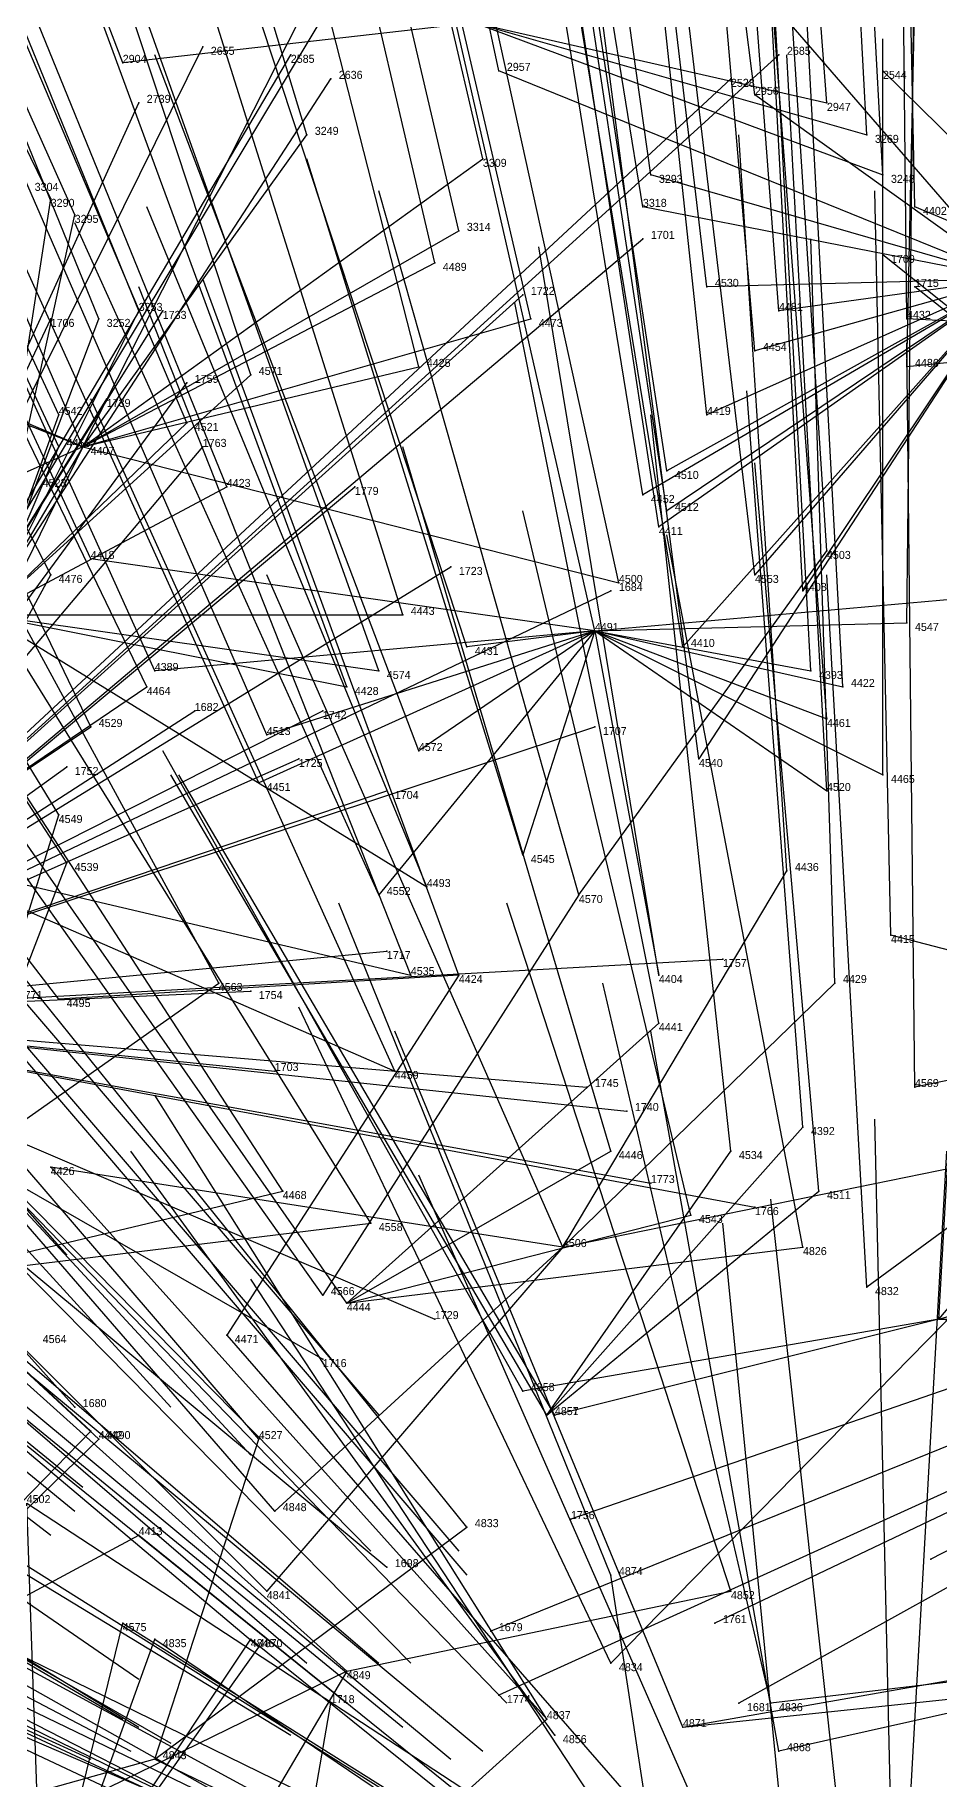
# Model space of a CAD drawing. Extents: x -0.5 to 0.59, y -0.5 to 0.58.
# Drawn here: x -0.112 to 0.001, y 0.0495 to 0.2675 of the extents above; entities that cross this region are included whole.
import ezdxf

# ---------------------------------------------------------------- set-up
doc = ezdxf.new("R2010")
doc.units = 0
for name, color, linetype in [('Clients', 3, 'CONTINUOUS'), ('Facilities', 3, 'CONTINUOUS'), ('Facilities_lines', 3, 'CONTINUOUS'), ('Normals', 1, 'CONTINUOUS'), ('Source_points', 5, 'CONTINUOUS'), ('Text', 3, 'CONTINUOUS')]:
    doc.layers.add(name, color=color, linetype=linetype)

msp = doc.modelspace()

# ---------------------------------------------------------------- linework, layer by layer
at = {"layer": 'Clients', "color": 5}
for p in [(-0.091, 0.266, -1.25), (-0.101, 0.264, -0.708), (-0.08, 0.265, -1.25), (-0.019, 0.265, -1.25), (-0.075, 0.262, -1.25), (-0.054, 0.263, -0.672), (-0.025, 0.262, -1.25), (-0.006, 0.263, -1.25), (-0.022, 0.26, -0.653), (-0.099, 0.259, -1.25), (-0.013, 0.259, -0.648), (-0.078, 0.255, -0.667), (-0.008, 0.255, -0.637), (-0.056, 0.252, -0.645), (-0.035, 0.25, -0.63), (-0.006, 0.25, -0.624), (-0.11, 0.247, -0.675), (-0.107, 0.245, -0.669), (-0.036, 0.246, -0.622), (-0.002, 0.246, -0.614), (-0.059, 0.243, -0.626), (-0.036, 0.242, -1.25), (-0.006, 0.24, -1.25), (-0.062, 0.239, -0.617), (-0.028, 0.236, -0.595), (-0.002, 0.236, -1.25), (-0.051, 0.235, -1.25), (-0.11, 0.232, -1.25), (-0.104, 0.232, -0.635), (-0.099, 0.233, -0.633), (-0.096, 0.233, -1.25), (-0.05, 0.232, -0.592), (-0.019, 0.233, -0.585), (-0.003, 0.232, -0.58), (-0.022, 0.228, -0.573), (-0.085, 0.225, -0.602), (-0.064, 0.226, -0.587), (-0.003, 0.226, -0.566), (-0.093, 0.224, -1.25), (-0.103, 0.222, -1.25), (-0.109, 0.22, -0.615), (-0.093, 0.219, -0.594), (-0.028, 0.22, -0.555), (-0.109, 0.216, -0.605), (-0.091, 0.216, -1.25), (-0.033, 0.213, -0.538), (-0.088, 0.211, -0.573), (-0.072, 0.211, -1.25), (-0.036, 0.21, -0.532), (-0.033, 0.208, -0.527), (-0.034, 0.206, -0.522), (-0.013, 0.203, -0.507), (-0.105, 0.202, -0.57), (-0.06, 0.201, -1.25), (-0.11, 0.2, -0.569), (-0.039, 0.199, -0.508), (-0.022, 0.2, -0.502), (-0.04, 0.198, -1.25), (-0.016, 0.198, -0.497), (-0.066, 0.195, -0.515), (-0.003, 0.194, -0.484), (-0.058, 0.191, -0.498), (-0.031, 0.191, -0.484), (-0.097, 0.188, -0.53), (-0.069, 0.188, -0.499), (-0.015, 0.188, -0.471), (-0.098, 0.186, -0.526), (-0.073, 0.186, -0.499), (-0.011, 0.186, -0.467), (-0.105, 0.181, -0.524), (-0.092, 0.183, -1.25), (-0.076, 0.183, -1.25), (-0.042, 0.181, -1.25), (-0.013, 0.182, -0.455), (-0.083, 0.18, -0.496), (-0.079, 0.177, -1.25), (-0.064, 0.178, -0.473), (-0.029, 0.177, -0.449), (-0.108, 0.176, -1.25), (-0.006, 0.175, -0.437), (-0.084, 0.174, -0.482), (-0.068, 0.173, -1.25), (-0.013, 0.173, -0.434), (-0.109, 0.17, -0.505), (-0.108, 0.164, -0.49), (-0.051, 0.165, -0.431), (-0.018, 0.163, -0.411), (-0.069, 0.16, -0.436), (-0.063, 0.161, -0.433), (-0.005, 0.155, -0.387), (-0.068, 0.153, -1.25), (-0.026, 0.152, -1.25), (-0.089, 0.149, -0.434), (-0.065, 0.15, -0.409), (-0.034, 0.15, -0.385), (-0.012, 0.149, -0.374), (-0.109, 0.147, -0.457), (-0.085, 0.148, -1.25), (-0.034, 0.144, -0.369), (-0.082, 0.138, -1.25), (-0.067, 0.138, -0.383), (-0.043, 0.136, -1.25), (-0.002, 0.136, -0.341), (-0.038, 0.133, -1.25), (-0.016, 0.131, -0.329), (-0.04, 0.128, -0.334), (-0.025, 0.128, -0.325), (-0.11, 0.126, -0.418), (-0.081, 0.123, -0.368), (-0.035, 0.124, -1.25), (-0.014, 0.123, -0.309), (-0.03, 0.12, -0.309), (-0.022, 0.121, -1.25), (-0.07, 0.119, -0.345), (-0.016, 0.116, -0.292), (-0.076, 0.11, -0.334), (-0.008, 0.111, -0.278), (-0.062, 0.107, -1.25), (-0.088, 0.105, -0.342), (-0.076, 0.102, -1.25), (-0.107, 0.096, -1.25), (-0.051, 0.098, -0.277), (-0.047, 0.095, -0.266), (-0.105, 0.093, -0.35), (-0.104, 0.092, -0.347), (-0.084, 0.092, -0.313), (-0.082, 0.083, -0.292), (-0.058, 0.081, -0.249), (-0.045, 0.082, -1.25), (-0.099, 0.08, -0.318), (0, 0.077, -1.25), (-0.068, 0.076, -1.25), (-0.04, 0.075, -0.213), (-0.083, 0.073, -0.276), (-0.025, 0.073, -0.192), (-0.101, 0.069, -0.306), (-0.055, 0.068, -1.25), (-0.027, 0.069, -1.25), (-0.097, 0.067, -0.294), (-0.085, 0.067, -0.271), (-0.084, 0.066, -0.267), (-0.075, 0.059, -1.25), (-0.054, 0.06, -1.25), (-0.024, 0.059, -1.25), (-0.02, 0.059, -0.155), (-0.019, 0.053, -0.141)]:
    msp.add_point(p, dxfattribs=at)
at = {"layer": 'Facilities', "color": 3}
for p in [(-0.106, 0.216, -0.601), (-0.042, 0.193, -0.494), (-0.044, 0.16, -0.414), (-0.059, 0.15, -0.403), (-0.046, 0.116, -0.313), (-0.073, 0.109, -0.328), (0.001, 0.107, -0.268), (-0.048, 0.095, -0.267), (-0.04, 0.064, -0.188), (-0.073, 0.063, -0.241), (-0.048, 0.057, -0.188), (-0.047, 0.055, -0.18), (-0.031, 0.056, -0.161), (-0.097, 0.052, -0.276)]:
    msp.add_point(p, dxfattribs=at)
at = {"layer": 'Facilities_lines', "color": 3}
for p, q in [((-0.106, 0.216, -0.601), (-0.07, 0.287, -0.738)), ((-0.151, 0.145, -1.25), (-0.071, 0.278, -1.25)), ((0.01, 0.237, -0.592), (-0.022, 0.274, -0.686)), ((-0.057, 0.269, -0.686), (-0.101, 0.264, -0.708)), ((-0.057, 0.269, -0.686), (-0.013, 0.259, -0.648)), ((-0.057, 0.269, -0.686), (-0.006, 0.25, -0.624)), ((-0.057, 0.269, -0.686), (-0.008, 0.255, -0.637)), ((-0.151, 0.145, -1.25), (-0.091, 0.266, -1.25)), ((-0.151, 0.145, -1.25), (-0.08, 0.265, -1.25)), ((-0.151, 0.145, -1.25), (-0.019, 0.265, -1.25)), ((-0.151, 0.145, -1.25), (-0.025, 0.262, -1.25)), ((-0.151, 0.145, -1.25), (-0.075, 0.262, -1.25)), ((0.01, 0.237, -0.592), (-0.054, 0.263, -0.672)), ((0.12, 0.139, -1.25), (-0.006, 0.263, -1.25)), ((0.01, 0.237, -0.592), (-0.022, 0.26, -0.653)), ((-0.151, 0.145, -1.25), (-0.099, 0.259, -1.25)), ((-0.106, 0.216, -0.601), (-0.078, 0.255, -0.667)), ((-0.106, 0.216, -0.601), (-0.056, 0.252, -0.645)), ((0.01, 0.237, -0.592), (-0.035, 0.25, -0.63)), ((-0.118, 0.195, -0.569), (-0.11, 0.247, -0.675)), ((-0.118, 0.195, -0.569), (-0.107, 0.245, -0.669)), ((0.01, 0.237, -0.592), (-0.036, 0.246, -0.622)), ((0.036, 0.23, -0.582), (-0.002, 0.246, -0.614)), ((-0.151, 0.145, -1.25), (-0.036, 0.242, -1.25)), ((-0.106, 0.216, -0.601), (-0.059, 0.243, -0.626)), ((0.12, 0.139, -1.25), (-0.006, 0.24, -1.25)), ((-0.106, 0.216, -0.601), (-0.062, 0.239, -0.617)), ((-0.106, 0.216, -0.601), (-0.153, 0.236, -0.703)), ((0.01, 0.237, -0.592), (-0.036, 0.21, -0.532)), ((0.01, 0.237, -0.592), (-0.034, 0.206, -0.522)), ((0.01, 0.237, -0.592), (-0.033, 0.213, -0.538)), ((0.01, 0.237, -0.592), (-0.033, 0.208, -0.527)), ((0.01, 0.237, -0.592), (-0.031, 0.191, -0.484)), ((0.01, 0.237, -0.592), (-0.029, 0.177, -0.449)), ((0.01, 0.237, -0.592), (-0.028, 0.22, -0.555)), ((0.01, 0.237, -0.592), (-0.028, 0.236, -0.595)), ((0.01, 0.237, -0.592), (-0.022, 0.228, -0.573)), ((0.01, 0.237, -0.592), (-0.022, 0.2, -0.502)), ((0.01, 0.237, -0.592), (-0.019, 0.233, -0.585)), ((0.01, 0.237, -0.592), (-0.016, 0.198, -0.497)), ((0.12, 0.139, -1.25), (-0.002, 0.236, -1.25)), ((-0.151, 0.145, -1.25), (-0.051, 0.235, -1.25)), ((-0.151, 0.145, -1.25), (-0.096, 0.233, -1.25)), ((-0.151, 0.145, -1.25), (-0.11, 0.232, -1.25)), ((-0.106, 0.216, -0.601), (-0.149, 0.233, -0.692)), ((-0.118, 0.195, -0.569), (-0.099, 0.233, -0.633)), ((-0.118, 0.195, -0.569), (-0.104, 0.232, -0.635)), ((-0.106, 0.216, -0.601), (-0.05, 0.232, -0.592)), ((0.036, 0.23, -0.582), (-0.003, 0.232, -0.58)), ((0.036, 0.23, -0.582), (-0.003, 0.226, -0.566)), ((-0.118, 0.195, -0.569), (-0.085, 0.225, -0.602)), ((-0.106, 0.216, -0.601), (-0.064, 0.226, -0.587)), ((-0.151, 0.145, -1.25), (-0.093, 0.224, -1.25)), ((-0.151, 0.145, -1.25), (-0.103, 0.222, -1.25)), ((-0.118, 0.195, -0.569), (-0.109, 0.22, -0.615)), ((-0.118, 0.195, -0.569), (-0.093, 0.219, -0.594)), ((-0.151, 0.145, -1.25), (-0.091, 0.216, -1.25)), ((-0.106, 0.216, -0.601), (-0.128, 0.171, -0.533)), ((-0.106, 0.216, -0.601), (-0.126, 0.207, -0.606)), ((-0.106, 0.216, -0.601), (-0.119, 0.194, -0.57)), ((-0.118, 0.195, -0.569), (-0.109, 0.216, -0.605)), ((-0.106, 0.216, -0.601), (-0.039, 0.199, -0.508)), ((-0.151, 0.145, -1.25), (-0.072, 0.211, -1.25)), ((-0.118, 0.195, -0.569), (-0.088, 0.211, -0.573)), ((-0.044, 0.16, -0.414), (-0.013, 0.203, -0.507)), ((-0.151, 0.145, -1.25), (-0.06, 0.201, -1.25)), ((-0.042, 0.193, -0.494), (-0.105, 0.202, -0.57)), ((-0.129, 0.165, -0.524), (-0.11, 0.2, -0.569)), ((-0.151, 0.145, -1.25), (-0.04, 0.198, -1.25)), ((-0.042, 0.193, -0.494), (0.003, 0.197, -0.492)), ((-0.118, 0.195, -0.569), (-0.073, 0.186, -0.499)), ((-0.118, 0.195, -0.569), (-0.066, 0.195, -0.515)), ((-0.118, 0.195, -0.569), (-0.063, 0.161, -0.433)), ((-0.118, 0.195, -0.569), (-0.069, 0.188, -0.499)), ((-0.042, 0.193, -0.494), (-0.097, 0.188, -0.53)), ((-0.042, 0.193, -0.494), (-0.084, 0.174, -0.482)), ((-0.042, 0.193, -0.494), (-0.083, 0.18, -0.496)), ((-0.042, 0.193, -0.494), (-0.069, 0.16, -0.436)), ((-0.042, 0.193, -0.494), (-0.064, 0.178, -0.473)), ((-0.042, 0.193, -0.494), (-0.058, 0.191, -0.498)), ((-0.042, 0.193, -0.494), (-0.051, 0.165, -0.431)), ((-0.042, 0.193, -0.494), (-0.003, 0.194, -0.484)), ((-0.042, 0.193, -0.494), (-0.015, 0.188, -0.471)), ((-0.042, 0.193, -0.494), (-0.006, 0.175, -0.437)), ((-0.042, 0.193, -0.494), (-0.011, 0.186, -0.467)), ((-0.042, 0.193, -0.494), (-0.013, 0.182, -0.455)), ((-0.042, 0.193, -0.494), (-0.034, 0.15, -0.385)), ((-0.042, 0.193, -0.494), (-0.013, 0.173, -0.434)), ((-0.129, 0.165, -0.524), (-0.098, 0.186, -0.526)), ((-0.151, 0.145, -1.25), (-0.092, 0.183, -1.25)), ((-0.151, 0.145, -1.25), (-0.076, 0.183, -1.25)), ((-0.151, 0.145, -1.25), (-0.042, 0.181, -1.25)), ((-0.129, 0.165, -0.524), (-0.105, 0.181, -0.524)), ((-0.151, 0.145, -1.25), (-0.079, 0.177, -1.25)), ((-0.151, 0.145, -1.25), (-0.108, 0.176, -1.25)), ((-0.151, 0.145, -1.25), (-0.068, 0.173, -1.25)), ((-0.123, 0.125, -0.439), (-0.109, 0.17, -0.505)), ((-0.129, 0.165, -0.524), (-0.065, 0.15, -0.409)), ((-0.129, 0.165, -0.524), (-0.067, 0.138, -0.383)), ((-0.123, 0.125, -0.439), (-0.108, 0.164, -0.49)), ((-0.046, 0.116, -0.313), (-0.018, 0.163, -0.411)), ((-0.044, 0.16, -0.414), (-0.076, 0.11, -0.334)), ((0.037, 0.144, -0.371), (-0.005, 0.155, -0.387)), ((-0.151, 0.145, -1.25), (-0.068, 0.153, -1.25)), ((-0.151, 0.145, -1.25), (-0.026, 0.152, -1.25)), ((-0.123, 0.125, -0.439), (-0.089, 0.149, -0.434)), ((-0.059, 0.15, -0.403), (-0.109, 0.147, -0.457)), ((-0.059, 0.15, -0.403), (-0.088, 0.105, -0.342)), ((-0.046, 0.116, -0.313), (-0.012, 0.149, -0.374)), ((-0.151, 0.145, -1.25), (-0.085, 0.148, -1.25)), ((-0.151, 0.145, -1.25), (-0.107, 0.096, -1.25)), ((-0.151, 0.145, -1.25), (-0.068, 0.076, -1.25)), ((-0.151, 0.145, -1.25), (-0.082, 0.138, -1.25)), ((-0.151, 0.145, -1.25), (-0.076, 0.102, -1.25)), ((-0.151, 0.145, -1.25), (-0.062, 0.107, -1.25)), ((-0.151, 0.145, -1.25), (-0.038, 0.133, -1.25)), ((-0.151, 0.145, -1.25), (-0.043, 0.136, -1.25)), ((-0.151, 0.145, -1.25), (-0.022, 0.121, -1.25)), ((-0.151, 0.145, -1.25), (-0.035, 0.124, -1.25)), ((-0.073, 0.109, -0.328), (-0.034, 0.144, -0.369)), ((0.037, 0.144, -0.371), (-0.008, 0.111, -0.278)), ((0.037, 0.144, -0.371), (-0.002, 0.136, -0.341)), ((0.001, 0.107, -0.268), (0.034, 0.146, -0.376)), ((0.12, 0.139, -1.25), (-0.055, 0.068, -1.25)), ((0.12, 0.139, -1.25), (-0.054, 0.06, -1.25)), ((0.12, 0.139, -1.25), (-0.045, 0.082, -1.25)), ((0.12, 0.139, -1.25), (-0.027, 0.069, -1.25)), ((0.12, 0.139, -1.25), (-0.024, 0.059, -1.25)), ((0.12, 0.139, -1.25), (0, 0.077, -1.25)), ((-0.048, 0.095, -0.267), (-0.016, 0.131, -0.329)), ((-0.073, 0.109, -0.328), (-0.04, 0.128, -0.334)), ((-0.048, 0.095, -0.267), (-0.025, 0.128, -0.325)), ((-0.046, 0.116, -0.313), (-0.11, 0.126, -0.418)), ((-0.046, 0.116, -0.313), (0.003, 0.126, -0.315)), ((-0.127, 0.112, -0.423), (-0.081, 0.123, -0.368)), ((-0.048, 0.095, -0.267), (-0.014, 0.123, -0.309)), ((-0.073, 0.109, -0.328), (-0.03, 0.12, -0.309)), ((0.001, 0.107, -0.268), (0.052, 0.122, -0.331)), ((-0.127, 0.112, -0.423), (-0.07, 0.119, -0.345)), ((-0.046, 0.116, -0.313), (-0.083, 0.073, -0.276)), ((-0.046, 0.116, -0.313), (-0.082, 0.083, -0.292)), ((-0.073, 0.109, -0.328), (-0.016, 0.116, -0.292)), ((-0.04, 0.064, -0.188), (0.008, 0.113, -0.283)), ((0.001, 0.107, -0.268), (0.055, 0.109, -0.306)), ((0.001, 0.107, -0.268), (-0.051, 0.098, -0.277)), ((0.001, 0.107, -0.268), (-0.047, 0.095, -0.266)), ((0.001, 0.107, -0.268), (0.056, 0.104, -0.296)), ((-0.138, 0.059, -0.375), (-0.105, 0.093, -0.35)), ((-0.138, 0.059, -0.375), (-0.104, 0.092, -0.347)), ((-0.097, 0.052, -0.276), (-0.084, 0.092, -0.313)), ((-0.111, 0.028, -0.285), (-0.113, 0.084, -0.353)), ((-0.097, 0.052, -0.276), (-0.058, 0.081, -0.249)), ((-0.138, 0.059, -0.375), (-0.099, 0.08, -0.318)), ((-0.027, -0.01, -0.072), (-0.04, 0.075, -0.213)), ((-0.073, 0.063, -0.241), (-0.025, 0.073, -0.192)), ((-0.111, 0.028, -0.285), (-0.101, 0.069, -0.306)), ((-0.111, 0.028, -0.285), (-0.097, 0.067, -0.294)), ((-0.111, 0.028, -0.285), (-0.085, 0.067, -0.271)), ((-0.111, 0.028, -0.285), (-0.084, 0.066, -0.267)), ((-0.031, 0.056, -0.161), (0.026, 0.066, -0.177)), ((0.039, 0.066, -0.19), (-0.02, 0.059, -0.155)), ((0.039, 0.066, -0.19), (-0.019, 0.053, -0.141)), ((-0.073, 0.063, -0.241), (-0.116, 0.042, -0.309)), ((-0.073, 0.063, -0.241), (-0.096, 0.024, -0.248)), ((-0.031, 0.056, -0.161), (0.026, 0.062, -0.168)), ((-0.096, -0.062, -1.25), (-0.075, 0.059, -1.25)), ((-0.048, 0.057, -0.188), (-0.078, 0.03, -0.209)), ((-0.097, 0.052, -0.276), (-0.158, 0.035, -0.405))]:
    msp.add_line(p, q, dxfattribs=at)
at = {"layer": 'Normals', "color": 1}
for p, q in [((-0.101, 0.264, -0.708), (-0.134, 0.351, -0.67)), ((-0.054, 0.263, -0.672), (-0.073, 0.353, -0.633)), ((-0.022, 0.26, -0.653), (-0.034, 0.353, -0.616)), ((-0.013, 0.259, -0.648), (-0.02, 0.351, -0.61)), ((-0.008, 0.255, -0.637), (-0.013, 0.347, -0.6)), ((-0.078, 0.255, -0.667), (-0.105, 0.344, -0.629)), ((-0.056, 0.252, -0.645), (-0.077, 0.342, -0.607)), ((-0.035, 0.25, -0.63), (-0.048, 0.342, -0.593)), ((-0.006, 0.25, -0.624), (-0.011, 0.342, -0.587)), ((-0.036, 0.246, -0.622), (-0.051, 0.338, -0.584)), ((-0.002, 0.246, -0.614), (-0.004, 0.338, -0.577)), ((-0.059, 0.243, -0.626), (-0.08, 0.333, -0.588)), ((-0.11, 0.247, -0.675), (-0.151, 0.331, -0.639)), ((-0.107, 0.245, -0.669), (-0.145, 0.33, -0.631)), ((-0.062, 0.239, -0.617), (-0.083, 0.329, -0.578)), ((-0.028, 0.236, -0.595), (-0.039, 0.329, -0.559)), ((-0.019, 0.233, -0.585), (-0.026, 0.326, -0.547)), ((-0.003, 0.232, -0.58), (-0.004, 0.325, -0.543)), ((-0.05, 0.232, -0.592), (-0.071, 0.322, -0.555)), ((-0.022, 0.228, -0.573), (-0.03, 0.321, -0.536)), ((-0.099, 0.233, -0.633), (-0.134, 0.319, -0.596)), ((-0.003, 0.226, -0.566), (-0.001, 0.319, -0.528)), ((-0.104, 0.232, -0.635), (-0.139, 0.318, -0.597)), ((-0.064, 0.226, -0.587), (-0.087, 0.316, -0.55)), ((-0.085, 0.225, -0.602), (-0.114, 0.313, -0.564)), ((-0.028, 0.22, -0.555), (-0.038, 0.313, -0.518)), ((-0.109, 0.22, -0.615), (-0.148, 0.304, -0.577)), ((-0.093, 0.219, -0.594), (-0.129, 0.304, -0.557)), ((-0.033, 0.213, -0.538), (-0.047, 0.305, -0.501)), ((-0.106, 0.216, -0.601), (-0.143, 0.301, -0.564)), ((-0.036, 0.21, -0.532), (-0.051, 0.302, -0.496)), ((-0.109, 0.216, -0.605), (-0.148, 0.3, -0.568)), ((-0.033, 0.208, -0.527), (-0.047, 0.3, -0.489)), ((-0.088, 0.211, -0.573), (-0.123, 0.297, -0.534)), ((-0.034, 0.206, -0.522), (-0.048, 0.298, -0.485)), ((-0.013, 0.203, -0.507), (-0.019, 0.295, -0.469)), ((-0.039, 0.199, -0.508), (-0.059, 0.29, -0.472)), ((-0.022, 0.2, -0.502), (-0.033, 0.292, -0.465)), ((-0.016, 0.198, -0.497), (-0.021, 0.29, -0.458)), ((-0.105, 0.202, -0.57), (-0.144, 0.286, -0.532)), ((-0.003, 0.194, -0.484), (-0.002, 0.286, -0.447)), ((-0.066, 0.195, -0.515), (-0.094, 0.284, -0.478)), ((-0.042, 0.193, -0.494), (-0.063, 0.285, -0.46)), ((-0.11, 0.2, -0.569), (-0.152, 0.282, -0.532)), ((-0.031, 0.191, -0.484), (-0.046, 0.283, -0.448)), ((-0.015, 0.188, -0.471), (-0.02, 0.28, -0.433)), ((-0.058, 0.191, -0.498), (-0.087, 0.279, -0.462)), ((-0.011, 0.186, -0.467), (-0.016, 0.279, -0.428)), ((-0.069, 0.188, -0.499), (-0.1, 0.275, -0.462)), ((-0.073, 0.186, -0.499), (-0.105, 0.273, -0.461)), ((-0.013, 0.182, -0.455), (-0.02, 0.274, -0.417)), ((-0.097, 0.188, -0.53), (-0.135, 0.272, -0.49)), ((-0.098, 0.186, -0.526), (-0.138, 0.269, -0.486)), ((-0.029, 0.177, -0.449), (-0.041, 0.269, -0.41)), ((-0.091, 0.266, -1.25), (-0.091, 0.266, -1.15)), ((-0.006, 0.175, -0.437), (-0.006, 0.267, -0.399)), ((-0.105, 0.181, -0.524), (-0.145, 0.264, -0.483)), ((-0.083, 0.18, -0.496), (-0.12, 0.265, -0.458)), ((-0.064, 0.178, -0.473), (-0.097, 0.265, -0.437)), ((-0.08, 0.265, -1.25), (-0.08, 0.265, -1.15)), ((-0.019, 0.265, -1.25), (-0.019, 0.265, -1.15)), ((-0.013, 0.173, -0.434), (-0.018, 0.265, -0.395)), ((-0.075, 0.262, -1.25), (-0.075, 0.262, -1.15)), ((-0.025, 0.262, -1.25), (-0.025, 0.262, -1.15)), ((-0.006, 0.263, -1.25), (-0.006, 0.263, -1.15)), ((-0.084, 0.174, -0.482), (-0.122, 0.258, -0.444)), ((-0.099, 0.259, -1.25), (-0.099, 0.259, -1.15)), ((-0.018, 0.163, -0.411), (-0.024, 0.255, -0.372)), ((-0.051, 0.165, -0.431), (-0.078, 0.252, -0.39)), ((-0.109, 0.17, -0.505), (-0.157, 0.249, -0.466)), ((-0.044, 0.16, -0.414), (-0.069, 0.248, -0.375)), ((-0.005, 0.155, -0.387), (-0.007, 0.248, -0.35)), ((-0.063, 0.161, -0.433), (-0.098, 0.246, -0.393)), ((-0.069, 0.16, -0.436), (-0.107, 0.244, -0.397)), ((-0.036, 0.242, -1.25), (-0.036, 0.242, -1.15)), ((-0.012, 0.149, -0.374), (-0.015, 0.242, -0.336)), ((-0.108, 0.164, -0.49), (-0.158, 0.241, -0.451)), ((-0.034, 0.15, -0.385), (-0.049, 0.241, -0.346)), ((-0.006, 0.24, -1.25), (-0.006, 0.24, -1.15)), ((-0.065, 0.15, -0.409), (-0.099, 0.236, -0.372)), ((-0.059, 0.15, -0.403), (-0.091, 0.237, -0.365)), ((-0.002, 0.236, -1.25), (-0.002, 0.236, -1.15)), ((-0.034, 0.144, -0.369), (-0.052, 0.234, -0.331)), ((-0.051, 0.235, -1.25), (-0.051, 0.235, -1.15)), ((-0.11, 0.232, -1.25), (-0.11, 0.232, -1.15)), ((-0.096, 0.233, -1.25), (-0.096, 0.233, -1.15)), ((-0.089, 0.149, -0.434), (-0.133, 0.23, -0.395)), ((-0.002, 0.136, -0.341), (-0.003, 0.229, -0.303)), ((-0.093, 0.224, -1.25), (-0.093, 0.224, -1.15)), ((-0.016, 0.131, -0.329), (-0.023, 0.223, -0.292)), ((-0.067, 0.138, -0.383), (-0.105, 0.222, -0.345)), ((-0.103, 0.222, -1.25), (-0.103, 0.222, -1.15)), ((-0.109, 0.147, -0.457), (-0.165, 0.22, -0.417)), ((-0.025, 0.128, -0.325), (-0.035, 0.22, -0.288)), ((-0.091, 0.216, -1.25), (-0.091, 0.216, -1.15)), ((-0.04, 0.128, -0.334), (-0.066, 0.216, -0.296)), ((-0.014, 0.123, -0.309), (-0.022, 0.214, -0.269)), ((-0.072, 0.211, -1.25), (-0.072, 0.211, -1.15)), ((-0.03, 0.12, -0.309), (-0.051, 0.208, -0.267)), ((-0.016, 0.116, -0.292), (-0.033, 0.205, -0.251)), ((-0.06, 0.201, -1.25), (-0.06, 0.201, -1.15)), ((-0.081, 0.123, -0.368), (-0.131, 0.2, -0.328)), ((-0.046, 0.116, -0.313), (-0.083, 0.2, -0.273)), ((-0.008, 0.111, -0.278), (-0.013, 0.2, -0.232)), ((-0.07, 0.119, -0.345), (-0.119, 0.198, -0.308)), ((-0.04, 0.198, -1.25), (-0.04, 0.198, -1.15)), ((0.001, 0.107, -0.268), (0.006, 0.196, -0.222)), ((-0.076, 0.11, -0.334), (-0.13, 0.186, -0.298)), ((-0.169, 0.184, -0.624), (-0.108, 0.115, -0.662)), ((-0.073, 0.109, -0.328), (-0.126, 0.185, -0.292)), ((-0.092, 0.183, -1.25), (-0.092, 0.183, -1.15)), ((-0.076, 0.183, -1.25), (-0.076, 0.183, -1.15)), ((-0.042, 0.181, -1.25), (-0.042, 0.181, -1.15)), ((-0.051, 0.098, -0.277), (-0.096, 0.178, -0.237)), ((-0.079, 0.177, -1.25), (-0.079, 0.177, -1.15)), ((-0.108, 0.176, -1.25), (-0.108, 0.176, -1.15)), ((-0.048, 0.095, -0.267), (-0.095, 0.175, -0.229)), ((-0.047, 0.095, -0.266), (-0.094, 0.175, -0.228)), ((-0.068, 0.173, -1.25), (-0.068, 0.173, -1.15)), ((-0.158, 0.165, -0.571), (-0.095, 0.096, -0.608)), ((-0.129, 0.165, -0.524), (-0.069, 0.095, -0.562)), ((-0.084, 0.092, -0.313), (-0.145, 0.163, -0.276)), ((-0.148, 0.158, -0.542), (-0.085, 0.09, -0.578)), ((-0.04, 0.075, -0.213), (-0.074, 0.159, -0.171)), ((-0.025, 0.073, -0.192), (-0.053, 0.159, -0.15)), ((-0.105, 0.093, -0.35), (-0.173, 0.156, -0.314)), ((-0.104, 0.092, -0.347), (-0.172, 0.155, -0.31)), ((-0.058, 0.081, -0.249), (-0.116, 0.153, -0.212)), ((-0.068, 0.153, -1.25), (-0.068, 0.153, -1.15)), ((-0.082, 0.083, -0.292), (-0.141, 0.151, -0.249)), ((-0.026, 0.152, -1.25), (-0.026, 0.152, -1.15)), ((-0.02, 0.059, -0.155), (-0.041, 0.149, -0.117)), ((-0.119, 0.148, -0.476), (-0.059, 0.078, -0.514)), ((-0.085, 0.148, -1.25), (-0.085, 0.148, -1.15)), ((-0.177, 0.144, -0.571), (-0.106, 0.086, -0.61)), ((-0.135, 0.144, -0.494), (-0.07, 0.078, -0.53)), ((-0.118, 0.145, -0.468), (-0.058, 0.075, -0.506)), ((-0.04, 0.064, -0.188), (-0.079, 0.146, -0.147)), ((-0.031, 0.056, -0.161), (-0.067, 0.143, -0.125)), ((-0.019, 0.053, -0.141), (-0.035, 0.143, -0.101)), ((-0.178, 0.141, -0.568), (-0.107, 0.083, -0.607)), ((-0.082, 0.138, -1.25), (-0.082, 0.138, -1.15)), ((-0.183, 0.136, -0.57), (-0.11, 0.08, -0.61)), ((-0.083, 0.073, -0.276), (-0.147, 0.137, -0.234)), ((-0.043, 0.136, -1.25), (-0.043, 0.136, -1.15)), ((-0.048, 0.057, -0.188), (-0.097, 0.135, -0.147)), ((-0.038, 0.133, -1.25), (-0.038, 0.133, -1.15)), ((-0.005, 0.045, -0.114), (-0.007, 0.132, -0.065)), ((-0.13, 0.13, -0.46), (-0.065, 0.064, -0.497)), ((-0.047, 0.055, -0.18), (-0.1, 0.128, -0.137)), ((-0.003, 0.039, -0.098), (0.002, 0.128, -0.052)), ((-0.084, 0.066, -0.267), (-0.154, 0.125, -0.226)), ((-0.149, 0.125, -0.486), (-0.078, 0.064, -0.521)), ((-0.073, 0.063, -0.241), (-0.142, 0.125, -0.202)), ((-0.117, 0.125, -0.429), (-0.053, 0.059, -0.467)), ((-0.11, 0.126, -0.418), (-0.048, 0.057, -0.457)), ((-0.028, 0.043, -0.128), (-0.064, 0.125, -0.084)), ((-0.139, 0.124, -0.465), (-0.069, 0.064, -0.503)), ((-0.035, 0.124, -1.25), (-0.035, 0.124, -1.15)), ((-0.022, 0.121, -1.25), (-0.022, 0.121, -1.15)), ((-0.01, 0.031, -0.082), (-0.02, 0.122, -0.041)), ((-0.017, 0.028, -0.081), (-0.026, 0.119, -0.041)), ((-0.145, 0.117, -0.467), (-0.073, 0.059, -0.504)), ((-0.176, 0.115, -0.524), (-0.099, 0.062, -0.561)), ((-0.137, 0.114, -0.445), (-0.066, 0.056, -0.485)), ((-0.127, 0.112, -0.423), (-0.056, 0.053, -0.461)), ((-0.037, 0.039, -0.134), (-0.085, 0.112, -0.087)), ((-0.131, 0.111, -0.428), (-0.06, 0.052, -0.467)), ((-0.062, 0.107, -1.25), (-0.062, 0.107, -1.15)), ((-0.088, 0.105, -0.342), (-0.027, 0.035, -0.379)), ((-0.181, 0.104, -0.521), (-0.101, 0.057, -0.558)), ((-0.178, 0.104, -0.515), (-0.099, 0.056, -0.552)), ((-0.159, 0.103, -0.473), (-0.08, 0.055, -0.511)), ((-0.076, 0.102, -1.25), (-0.076, 0.102, -1.15)), ((-0.175, 0.1, -0.504), (-0.095, 0.054, -0.543)), ((-0.182, 0.096, -0.514), (-0.1, 0.053, -0.552)), ((-0.107, 0.096, -1.25), (-0.107, 0.096, -1.15)), ((-0.19, 0.091, -0.526), (-0.105, 0.052, -0.563)), ((-0.166, 0.091, -0.473), (-0.086, 0.046, -0.512)), ((-0.162, 0.09, -0.462), (-0.081, 0.046, -0.501)), ((-0.168, 0.083, -0.469), (-0.086, 0.043, -0.51)), ((-0.127, 0.085, -0.383), (-0.049, 0.036, -0.42)), ((-0.113, 0.084, -0.353), (-0.035, 0.033, -0.389)), ((-0.16, 0.081, -0.448), (-0.078, 0.039, -0.486)), ((-0.045, 0.082, -1.25), (-0.045, 0.082, -1.15)), ((-0.168, 0.079, -0.463), (-0.085, 0.04, -0.504)), ((-0.099, 0.08, -0.318), (-0.027, 0.022, -0.357)), ((0, 0.077, -1.25), (0, 0.077, -1.15)), ((-0.068, 0.076, -1.25), (-0.068, 0.076, -1.15)), ((-0.135, 0.069, -0.379), (-0.052, 0.029, -0.417)), ((-0.122, 0.069, -0.35), (-0.038, 0.028, -0.386)), ((-0.101, 0.069, -0.306), (-0.023, 0.02, -0.345)), ((-0.055, 0.068, -1.25), (-0.055, 0.068, -1.15)), ((-0.027, 0.069, -1.25), (-0.027, 0.069, -1.15)), ((-0.097, 0.067, -0.294), (-0.02, 0.015, -0.332)), ((-0.085, 0.067, -0.271), (-0.014, 0.01, -0.312)), ((-0.134, 0.065, -0.373), (-0.05, 0.026, -0.41)), ((-0.075, 0.059, -1.25), (-0.075, 0.059, -1.15)), ((-0.054, 0.06, -1.25), (-0.054, 0.06, -1.15)), ((-0.024, 0.059, -1.25), (-0.024, 0.059, -1.15)), ((-0.116, 0.056, -0.321), (-0.03, 0.019, -0.357)), ((-0.097, 0.052, -0.276), (-0.014, 0.012, -0.315))]:
    msp.add_line(p, q, dxfattribs=at)
at = {"layer": 'Source_points', "color": 5}
for p in [(-0.091, 0.266, -1.25), (-0.101, 0.264, -0.708), (-0.08, 0.265, -1.25), (-0.019, 0.265, -1.25), (-0.075, 0.262, -1.25), (-0.054, 0.263, -0.672), (-0.025, 0.262, -1.25), (-0.006, 0.263, -1.25), (-0.022, 0.26, -0.653), (-0.099, 0.259, -1.25), (-0.013, 0.259, -0.648), (-0.078, 0.255, -0.667), (-0.008, 0.255, -0.637), (-0.056, 0.252, -0.645), (-0.035, 0.25, -0.63), (-0.006, 0.25, -0.624), (-0.11, 0.247, -0.675), (-0.107, 0.245, -0.669), (-0.036, 0.246, -0.622), (-0.002, 0.246, -0.614), (-0.059, 0.243, -0.626), (-0.036, 0.242, -1.25), (-0.006, 0.24, -1.25), (-0.062, 0.239, -0.617), (-0.028, 0.236, -0.595), (-0.002, 0.236, -1.25), (-0.051, 0.235, -1.25), (-0.11, 0.232, -1.25), (-0.104, 0.232, -0.635), (-0.099, 0.233, -0.633), (-0.096, 0.233, -1.25), (-0.05, 0.232, -0.592), (-0.019, 0.233, -0.585), (-0.003, 0.232, -0.58), (-0.022, 0.228, -0.573), (-0.085, 0.225, -0.602), (-0.064, 0.226, -0.587), (-0.003, 0.226, -0.566), (-0.093, 0.224, -1.25), (-0.103, 0.222, -1.25), (-0.109, 0.22, -0.615), (-0.093, 0.219, -0.594), (-0.028, 0.22, -0.555), (-0.109, 0.216, -0.605), (-0.106, 0.216, -0.601), (-0.091, 0.216, -1.25), (-0.033, 0.213, -0.538), (-0.088, 0.211, -0.573), (-0.072, 0.211, -1.25), (-0.036, 0.21, -0.532), (-0.033, 0.208, -0.527), (-0.034, 0.206, -0.522), (-0.013, 0.203, -0.507), (-0.105, 0.202, -0.57), (-0.06, 0.201, -1.25), (-0.11, 0.2, -0.569), (-0.039, 0.199, -0.508), (-0.022, 0.2, -0.502), (-0.04, 0.198, -1.25), (-0.016, 0.198, -0.497), (-0.066, 0.195, -0.515), (-0.042, 0.193, -0.494), (-0.003, 0.194, -0.484), (-0.058, 0.191, -0.498), (-0.031, 0.191, -0.484), (-0.097, 0.188, -0.53), (-0.069, 0.188, -0.499), (-0.015, 0.188, -0.471), (-0.098, 0.186, -0.526), (-0.073, 0.186, -0.499), (-0.011, 0.186, -0.467), (-0.105, 0.181, -0.524), (-0.092, 0.183, -1.25), (-0.076, 0.183, -1.25), (-0.042, 0.181, -1.25), (-0.013, 0.182, -0.455), (-0.083, 0.18, -0.496), (-0.079, 0.177, -1.25), (-0.064, 0.178, -0.473), (-0.029, 0.177, -0.449), (-0.108, 0.176, -1.25), (-0.006, 0.175, -0.437), (-0.084, 0.174, -0.482), (-0.068, 0.173, -1.25), (-0.013, 0.173, -0.434), (-0.109, 0.17, -0.505), (-0.108, 0.164, -0.49), (-0.051, 0.165, -0.431), (-0.018, 0.163, -0.411), (-0.069, 0.16, -0.436), (-0.063, 0.161, -0.433), (-0.044, 0.16, -0.414), (-0.005, 0.155, -0.387), (-0.068, 0.153, -1.25), (-0.026, 0.152, -1.25), (-0.089, 0.149, -0.434), (-0.065, 0.15, -0.409), (-0.059, 0.15, -0.403), (-0.034, 0.15, -0.385), (-0.012, 0.149, -0.374), (-0.109, 0.147, -0.457), (-0.085, 0.148, -1.25), (-0.034, 0.144, -0.369), (-0.082, 0.138, -1.25), (-0.067, 0.138, -0.383), (-0.043, 0.136, -1.25), (-0.002, 0.136, -0.341), (-0.038, 0.133, -1.25), (-0.016, 0.131, -0.329), (-0.04, 0.128, -0.334), (-0.025, 0.128, -0.325), (-0.11, 0.126, -0.418), (-0.081, 0.123, -0.368), (-0.035, 0.124, -1.25), (-0.014, 0.123, -0.309), (-0.03, 0.12, -0.309), (-0.022, 0.121, -1.25), (-0.07, 0.119, -0.345), (-0.046, 0.116, -0.313), (-0.016, 0.116, -0.292), (-0.076, 0.11, -0.334), (-0.073, 0.109, -0.328), (-0.008, 0.111, -0.278), (-0.062, 0.107, -1.25), (0.001, 0.107, -0.268), (-0.088, 0.105, -0.342), (-0.076, 0.102, -1.25), (-0.107, 0.096, -1.25), (-0.051, 0.098, -0.277), (-0.048, 0.095, -0.267), (-0.047, 0.095, -0.266), (-0.105, 0.093, -0.35), (-0.104, 0.092, -0.347), (-0.084, 0.092, -0.313), (-0.082, 0.083, -0.292), (-0.058, 0.081, -0.249), (-0.045, 0.082, -1.25), (-0.099, 0.08, -0.318), (0, 0.077, -1.25), (-0.068, 0.076, -1.25), (-0.04, 0.075, -0.213), (-0.083, 0.073, -0.276), (-0.025, 0.073, -0.192), (-0.101, 0.069, -0.306), (-0.055, 0.068, -1.25), (-0.027, 0.069, -1.25), (-0.097, 0.067, -0.294), (-0.085, 0.067, -0.271), (-0.084, 0.066, -0.267), (-0.04, 0.064, -0.188), (-0.073, 0.063, -0.241), (-0.075, 0.059, -1.25), (-0.054, 0.06, -1.25), (-0.024, 0.059, -1.25), (-0.02, 0.059, -0.155), (-0.048, 0.057, -0.188), (-0.047, 0.055, -0.18), (-0.031, 0.056, -0.161), (-0.019, 0.053, -0.141), (-0.097, 0.052, -0.276)]:
    msp.add_point(p, dxfattribs=at)

# ---------------------------------------------------------------- texts
at = {"layer": 'Text', "color": 3}
for s, p in [('2655', (-0.09, 0.265, -1.25)), ('2685', (-0.018, 0.265, -1.25)), ('2904', (-0.101, 0.264, -0.708)), ('2585', (-0.08, 0.264, -1.25)), ('2957', (-0.053, 0.263, -0.672)), ('2636', (-0.074, 0.262, -1.25)), ('2528', (-0.025, 0.261, -1.25)), ('2544', (-0.006, 0.262, -1.25)), ('2739', (-0.098, 0.259, -1.25)), ('2956', (-0.022, 0.26, -0.653)), ('2947', (-0.013, 0.258, -0.648)), ('3249', (-0.077, 0.255, -0.667)), ('3269', (-0.007, 0.254, -0.637)), ('3309', (-0.056, 0.251, -0.645)), ('3304', (-0.112, 0.248, -0.682)), ('3293', (-0.034, 0.249, -0.63)), ('3248', (-0.005, 0.249, -0.624)), ('3290', (-0.11, 0.246, -0.675)), ('3318', (-0.036, 0.246, -0.622)), ('3295', (-0.107, 0.244, -0.669)), ('4402', (-0.001, 0.245, -0.614)), ('3314', (-0.058, 0.243, -0.626)), ('1701', (-0.035, 0.242, -1.25)), ('1709', (-0.005, 0.239, -1.25)), ('4489', (-0.061, 0.238, -0.617)), ('1722', (-0.05, 0.235, -1.25)), ('4530', (-0.027, 0.236, -0.595)), ('1715', (-0.002, 0.236, -1.25)), ('3253', (-0.099, 0.233, -0.633)), ('4481', (-0.019, 0.233, -0.585)), ('1706', (-0.11, 0.231, -1.25)), ('3252', (-0.103, 0.231, -0.635)), ('1733', (-0.096, 0.232, -1.25)), ('4473', (-0.049, 0.231, -0.592)), ('4432', (-0.003, 0.232, -0.58)), ('4454', (-0.021, 0.228, -0.573)), ('4425', (-0.063, 0.226, -0.587)), ('4486', (-0.002, 0.226, -0.566)), ('1759', (-0.092, 0.224, -1.25)), ('4571', (-0.084, 0.225, -0.602)), ('4542', (-0.109, 0.22, -0.615)), ('1739', (-0.103, 0.221, -1.25)), ('4419', (-0.028, 0.22, -0.555)), ('4521', (-0.092, 0.218, -0.594)), ('4456', (-0.108, 0.216, -0.605)), ('4407', (-0.105, 0.215, -0.601)), ('1763', (-0.091, 0.216, -1.25)), ('4523', (-0.111, 0.211, -0.599)), ('4423', (-0.088, 0.211, -0.573)), ('4510', (-0.032, 0.212, -0.538)), ('1779', (-0.072, 0.21, -1.25)), ('4452', (-0.035, 0.209, -0.532)), ('4512', (-0.032, 0.208, -0.527)), ('4411', (-0.034, 0.205, -0.522)), ('4418', (-0.105, 0.202, -0.57)), ('4503', (-0.013, 0.202, -0.507)), ('1723', (-0.059, 0.2, -1.25)), ('4476', (-0.109, 0.199, -0.569)), ('4500', (-0.039, 0.199, -0.508)), ('1684', (-0.039, 0.198, -1.25)), ('4553', (-0.022, 0.199, -0.502)), ('4408', (-0.016, 0.198, -0.497)), ('4443', (-0.065, 0.195, -0.515)), ('4491', (-0.042, 0.193, -0.494)), ('4410', (-0.03, 0.191, -0.484)), ('4547', (-0.002, 0.193, -0.484)), ('4431', (-0.057, 0.19, -0.498)), ('4389', (-0.097, 0.188, -0.53)), ('4574', (-0.068, 0.187, -0.499)), ('4393', (-0.014, 0.187, -0.471)), ('4464', (-0.098, 0.185, -0.526)), ('4428', (-0.072, 0.185, -0.499)), ('4422', (-0.01, 0.186, -0.467)), ('1682', (-0.092, 0.183, -1.25)), ('4529', (-0.104, 0.181, -0.524)), ('4513', (-0.083, 0.18, -0.496)), ('1742', (-0.076, 0.182, -1.25)), ('1707', (-0.041, 0.18, -1.25)), ('4461', (-0.013, 0.181, -0.455)), ('4572', (-0.064, 0.178, -0.473)), ('1725', (-0.079, 0.176, -1.25)), ('4540', (-0.029, 0.176, -0.449)), ('1752', (-0.107, 0.175, -1.25)), ('4465', (-0.005, 0.174, -0.437)), ('4451', (-0.083, 0.173, -0.482)), ('1704', (-0.067, 0.172, -1.25)), ('4520', (-0.013, 0.173, -0.434)), ('4549', (-0.109, 0.169, -0.505)), ('4539', (-0.107, 0.163, -0.49)), ('4545', (-0.05, 0.164, -0.431)), ('4436', (-0.017, 0.163, -0.411)), ('4493', (-0.063, 0.161, -0.433)), ('4552', (-0.068, 0.16, -0.436)), ('4570', (-0.044, 0.159, -0.414)), ('4415', (-0.005, 0.154, -0.387)), ('1717', (-0.068, 0.152, -1.25)), ('4535', (-0.065, 0.15, -0.409)), ('1757', (-0.026, 0.151, -1.25)), ('4563', (-0.089, 0.148, -0.434)), ('4424', (-0.059, 0.149, -0.403)), ('4404', (-0.034, 0.149, -0.385)), ('4429', (-0.011, 0.149, -0.374)), ('1771', (-0.114, 0.147, -1.25)), ('4495', (-0.108, 0.146, -0.457)), ('1754', (-0.084, 0.147, -1.25)), ('4441', (-0.034, 0.143, -0.369)), ('1703', (-0.082, 0.138, -1.25)), ('4459', (-0.067, 0.137, -0.383)), ('1745', (-0.042, 0.136, -1.25)), ('4569', (-0.002, 0.136, -0.341)), ('1740', (-0.037, 0.133, -1.25)), ('4392', (-0.015, 0.13, -0.329)), ('4446', (-0.039, 0.127, -0.334)), ('4534', (-0.024, 0.127, -0.325)), ('4426', (-0.11, 0.125, -0.418)), ('1773', (-0.035, 0.124, -1.25)), ('4468', (-0.081, 0.122, -0.368)), ('4511', (-0.013, 0.122, -0.309)), ('4543', (-0.029, 0.119, -0.309)), ('1766', (-0.022, 0.12, -1.25)), ('4558', (-0.069, 0.118, -0.345)), ('4506', (-0.046, 0.116, -0.313)), ('4826', (-0.016, 0.115, -0.292)), ('4566', (-0.075, 0.11, -0.334)), ('4444', (-0.073, 0.108, -0.328)), ('4832', (-0.007, 0.11, -0.278)), ('1729', (-0.062, 0.107, -1.25)), ('4564', (-0.111, 0.104, -0.382)), ('4471', (-0.087, 0.104, -0.342)), ('1716', (-0.076, 0.101, -1.25)), ('4858', (-0.05, 0.098, -0.277)), ('1680', (-0.106, 0.096, -1.25)), ('4851', (-0.047, 0.095, -0.267)), ('4857', (-0.047, 0.095, -0.266)), ('4442', (-0.104, 0.092, -0.35)), ('4490', (-0.103, 0.092, -0.347)), ('4527', (-0.084, 0.092, -0.313)), ('4502', (-0.113, 0.084, -0.353)), ('4848', (-0.081, 0.083, -0.292)), ('1756', (-0.045, 0.082, -1.25)), ('4413', (-0.099, 0.08, -0.318)), ('4833', (-0.057, 0.081, -0.249)), ('1698', (-0.067, 0.076, -1.25)), ('4874', (-0.039, 0.075, -0.213)), ('4841', (-0.083, 0.072, -0.276)), ('4852', (-0.025, 0.072, -0.192)), ('1761', (-0.026, 0.069, -1.25)), ('4575', (-0.101, 0.068, -0.306)), ('1679', (-0.054, 0.068, -1.25)), ('4835', (-0.096, 0.066, -0.294)), ('4846', (-0.085, 0.066, -0.271)), ('4870', (-0.084, 0.066, -0.267)), ('4834', (-0.039, 0.063, -0.188)), ('4849', (-0.073, 0.062, -0.241)), ('1718', (-0.075, 0.059, -1.25)), ('1774', (-0.053, 0.059, -1.25)), ('1681', (-0.023, 0.058, -1.25)), ('4836', (-0.019, 0.058, -0.155)), ('4837', (-0.048, 0.057, -0.188)), ('4871', (-0.031, 0.056, -0.161)), ('4856', (-0.046, 0.054, -0.18)), ('4843', (-0.096, 0.052, -0.276)), ('4868', (-0.018, 0.053, -0.141))]:
    msp.add_text(s, height=0.001, dxfattribs=at).set_placement(p)

doc.saveas('drawing.dxf')
